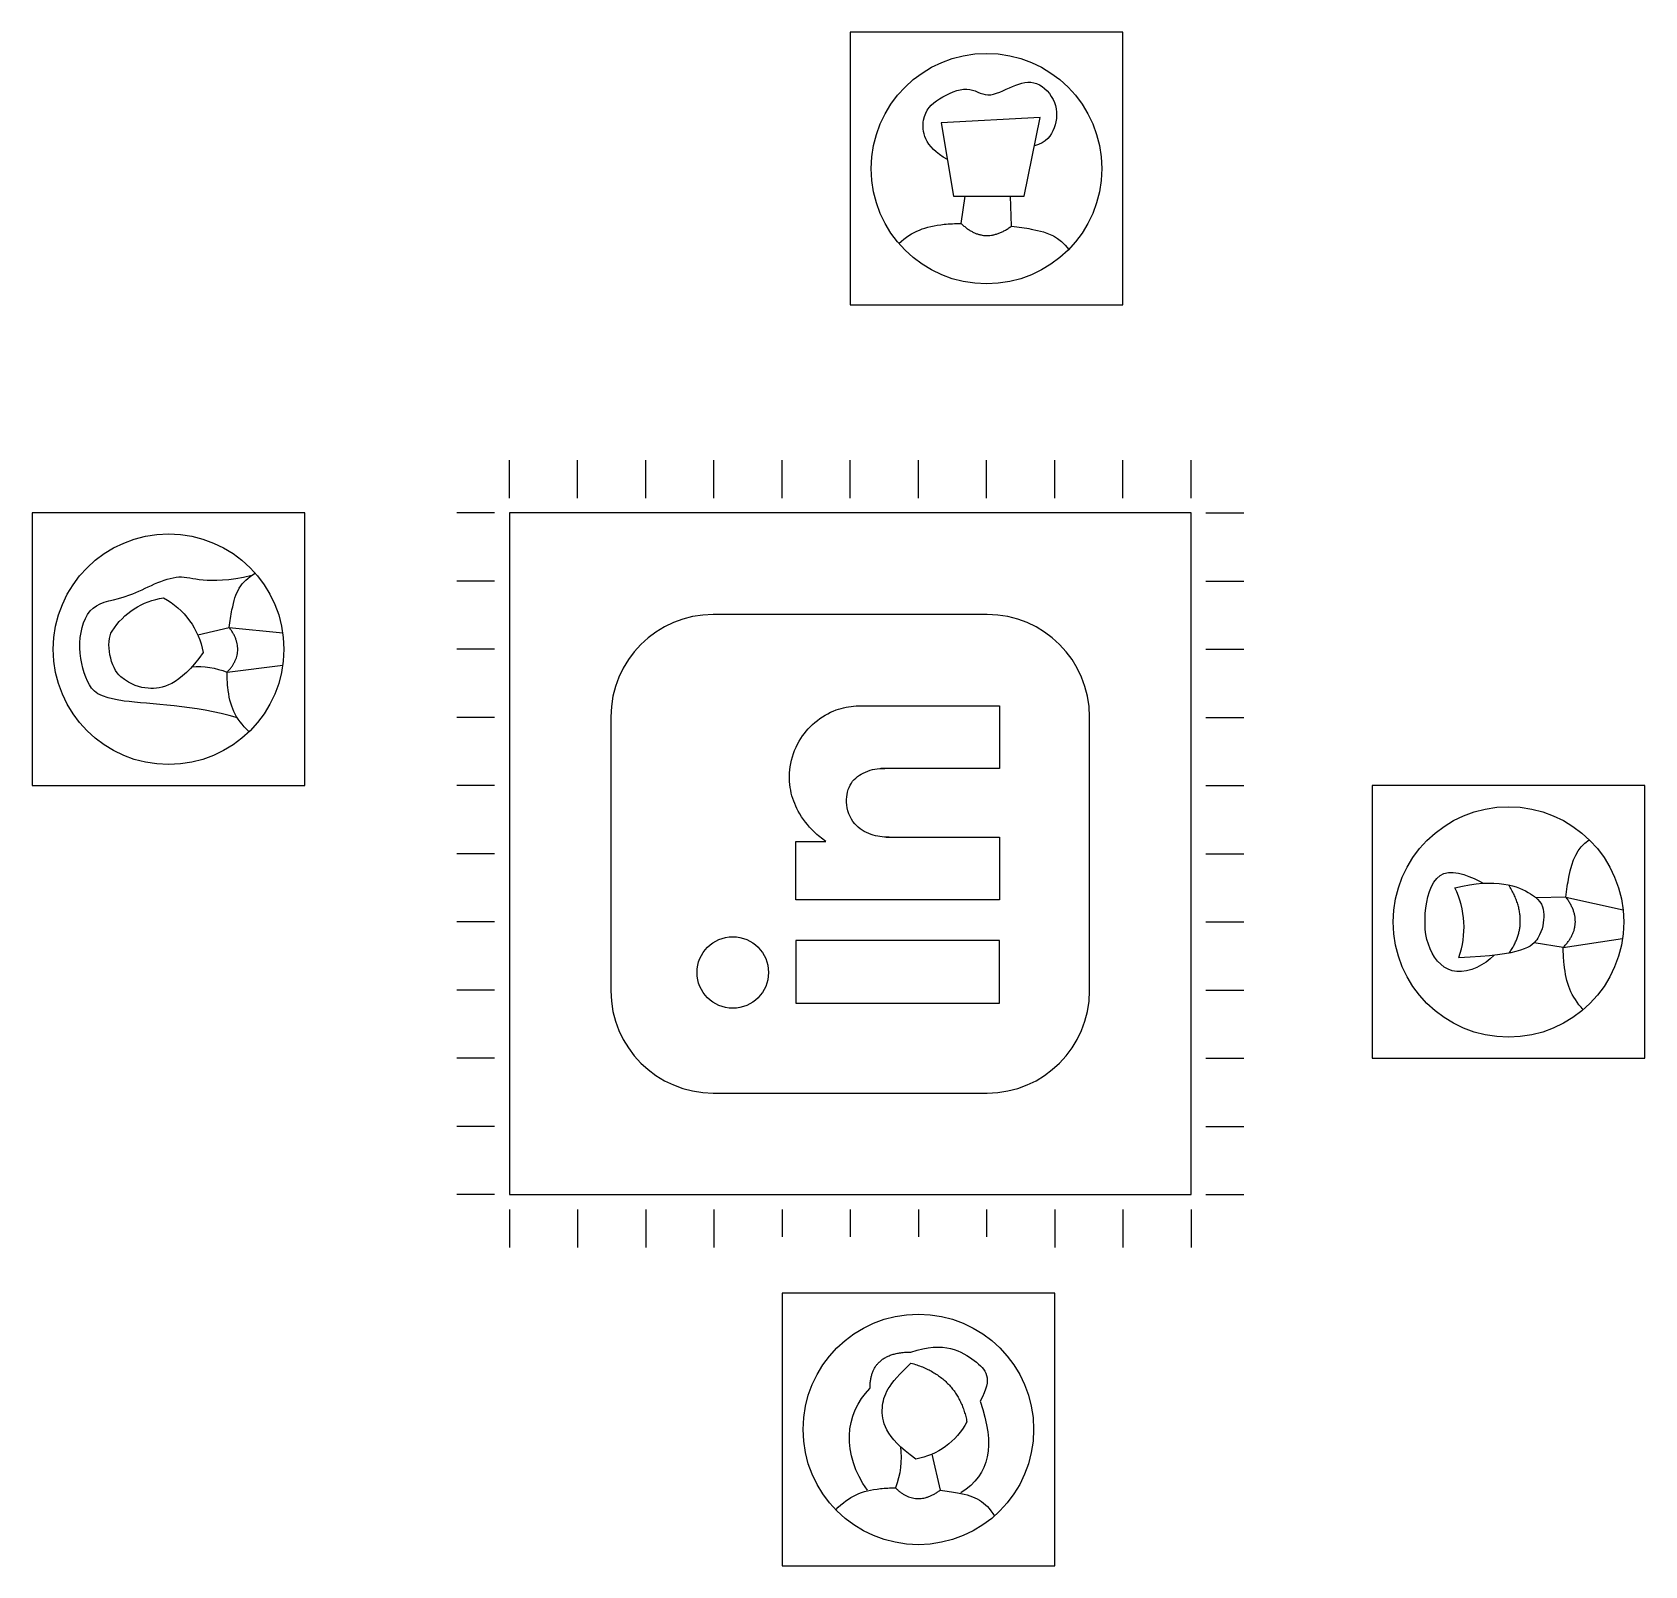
# Model space of a CAD drawing. Header units: centimetres. Extents: x 500 to 736, y 319 to 544.
import ezdxf

# ---------------------------------------------------------------- set-up
doc = ezdxf.new("R2010")
doc.units = ezdxf.units.CM
for name, color, linetype, true_color in [('Center-chip-color1', 132, 'Continuous', 0x00c8c5), ('Center-chip-color1-back', 132, 'Continuous', 0x00c8c5), ('Center-chip-pattern', 132, 'Continuous', 0x00c8c5), ('Center-chip-side-texture', 123, 'Continuous', 0x3fbfbf), ('Center-chip-side-texture-back', 123, 'Continuous', 0x3fbfbf), ('Satellite-chip-color2', 192, 'Continuous', 0x7d26cd), ('Satellite-chip-color2-back', 192, 'Continuous', 0x7d26cd), ('Satellite-chip-color2-pattern', 192, 'Continuous', 0x7d26cd), ('Satellite-chip-color3', 5, 'Continuous', 0x0000ff), ('Satellite-chip-color3-back', 5, 'Continuous', 0x0000ff), ('Satellite-chip-color3-pattern', 5, 'Continuous', 0x0000ff), ('Satellite-chip-color4', 96, 'Continuous', 0x007f00), ('Satellite-chip-color4-back', 96, 'Continuous', 0x007f00), ('Satellite-chip-color4-pattern', 96, 'Continuous', 0x007f00), ('Trace-start-lines', 121, 'Continuous', 0x8de4e2), ('Trace-start-lines-back', 121, 'Continuous', 0x8de4e2)]:
    doc.layers.add(name, color=color, linetype=linetype, true_color=true_color)

msp = doc.modelspace()

# ---------------------------------------------------------------- linework, layer by layer
at = {"layer": 'Center-chip-color1'}
for p, q in [((669.89, 473.17, 20), (569.89, 473.17, 20)), ((569.89, 473.17, 20), (569.89, 373.17, 20)), ((669.89, 473.17, 1), (669.89, 473.17, 19)), ((669.89, 373.17), (669.89, 473.17)), ((669.89, 373.17, 20), (669.89, 473.17, 20)), ((569.89, 373.17, 1), (569.89, 373.17, 19)), ((569.89, 373.17), (669.89, 373.17)), ((569.89, 373.17, 20), (669.89, 373.17, 20)), ((669.89, 373.17, 1), (669.89, 373.17, 19))]:
    msp.add_line(p, q, dxfattribs=at)
at = {"layer": 'Center-chip-color1-back'}
for p, q in [((569.89, 473.17, 1), (569.89, 473.17, 19)), ((569.89, 473.17), (569.89, 373.17)), ((669.89, 473.17), (569.89, 473.17))]:
    msp.add_line(p, q, dxfattribs=at)
at = {"layer": 'Center-chip-pattern'}
for p, q in [((640, 458.26, 20), (599.78, 458.26, 20)), ((620.75, 444.85, 20), (641.77, 444.85, 20)), ((641.77, 444.85, 20), (641.77, 435.69, 20)), ((584.78, 443.26, 20), (584.78, 403.08, 20)), ((655, 403.08, 20), (655, 443.26, 20)), ((641.77, 435.69, 20), (624.39, 435.69, 20)), ((611.93, 424.96, 20), (616.33, 424.96, 20)), ((611.93, 416.43, 20), (611.93, 424.96, 20)), ((625.18, 425.59, 20), (641.77, 425.59, 20)), ((641.77, 425.59, 20), (641.77, 416.43, 20)), ((641.77, 416.43, 20), (611.93, 416.43, 20)), ((611.93, 410.44, 20), (611.93, 401.27, 20)), ((641.77, 410.44, 20), (611.93, 410.44, 20)), ((641.77, 401.27, 20), (641.77, 410.44, 20)), ((611.93, 401.27, 20), (641.77, 401.27, 20)), ((599.78, 388.08, 20), (640, 388.08, 20))]:
    msp.add_line(p, q, dxfattribs=at)
msp.add_circle((602.66, 405.76, 20), 5.24, dxfattribs=at)
for centre, start, end in [((599.78, 443.26, 20), 90, 180), ((640, 443.26, 20), 360, 90), ((599.78, 403.08, 20), 180, 270), ((640, 403.08, 20), 270, 0)]:
    msp.add_arc(centre, 15, start, end, dxfattribs=at)
for points, knots in [([(616.33, 424.96, 20), (615.72, 425.39, 20), (614.15, 426.68, 20), (612.2, 429.17, 20), (610.96, 432.5, 20), (610.87, 436.14, 20), (612.15, 439.68, 20), (614.58, 442.61, 20), (617.57, 444.37, 20), (619.76, 444.8, 20), (620.75, 444.85, 20)], [-35.245838, -35.245838, -35.245838, -35.245838, -32.987421, -29.166374, -25.917826, -22.488463, -18.479057, -14.881781, -11.268497, -8.300519, -8.300519, -8.300519, -8.300519]), ([(625.6, 425.59, 20), (624.7, 425.57, 20), (622.85, 425.86, 20), (620.14, 427.46, 20), (619.08, 430.56, 20), (619.71, 433.67, 20), (622.13, 435.4, 20), (623.99, 435.73, 20), (624.95, 435.69, 20)], [0, 0, 0, 0, 2.689697, 5.540076, 8.943915, 11.810511, 14.424846, 17.31963, 17.31963, 17.31963, 17.31963])]:
    msp.add_open_spline(points, degree=3, knots=knots, dxfattribs=at)
at = {"layer": 'Center-chip-side-texture'}
for p, q in [((669.89, 463.17, 1), (669.89, 463.17, 19)), ((669.89, 453.17, 1), (669.89, 453.17, 19)), ((669.89, 443.17, 1), (669.89, 443.17, 19)), ((669.89, 433.17, 1), (669.89, 433.17, 19)), ((669.89, 423.17, 1), (669.89, 423.17, 19)), ((669.89, 413.17, 1), (669.89, 413.17, 19)), ((669.89, 403.17, 1), (669.89, 403.17, 19)), ((669.89, 393.17, 1), (669.89, 393.17, 19)), ((669.89, 383.17, 1), (669.89, 383.17, 19)), ((579.89, 373.17, 1), (579.89, 373.17, 19)), ((589.89, 373.17, 1), (589.89, 373.17, 19)), ((599.89, 373.17, 1), (599.89, 373.17, 19)), ((609.89, 373.17, 1), (609.89, 373.17, 19)), ((619.89, 373.17, 1), (619.89, 373.17, 19)), ((629.89, 373.17, 1), (629.89, 373.17, 19)), ((639.89, 373.17, 1), (639.89, 373.17, 19)), ((649.89, 373.17, 1), (649.89, 373.17, 19)), ((659.89, 373.17, 1), (659.89, 373.17, 19))]:
    msp.add_line(p, q, dxfattribs=at)
at = {"layer": 'Center-chip-side-texture-back'}
for p, q in [((579.89, 473.17, 1), (579.89, 473.17, 19)), ((589.89, 473.17, 1), (589.89, 473.17, 19)), ((599.89, 473.17, 1), (599.89, 473.17, 19)), ((609.89, 473.17, 1), (609.89, 473.17, 19)), ((619.89, 473.17, 1), (619.89, 473.17, 19)), ((629.89, 473.17, 1), (629.89, 473.17, 19)), ((639.89, 473.17, 1), (639.89, 473.17, 19)), ((649.89, 473.17, 1), (649.89, 473.17, 19)), ((659.89, 473.17, 1), (659.89, 473.17, 19)), ((569.89, 463.17, 1), (569.89, 463.17, 19)), ((569.89, 453.17, 1), (569.89, 453.17, 19)), ((569.89, 443.17, 1), (569.89, 443.17, 19)), ((569.89, 433.17, 1), (569.89, 433.17, 19)), ((569.89, 423.17, 1), (569.89, 423.17, 19)), ((569.89, 413.17, 1), (569.89, 413.17, 19)), ((569.89, 403.17, 1), (569.89, 403.17, 19)), ((569.89, 393.17, 1), (569.89, 393.17, 19)), ((569.89, 383.17, 1), (569.89, 383.17, 19))]:
    msp.add_line(p, q, dxfattribs=at)
at = {"layer": 'Satellite-chip-color2'}
for p, q in [((649.89, 358.74, 5), (609.89, 358.74, 5)), ((609.89, 358.74, 5), (609.89, 318.74, 5)), ((649.89, 318.74, 5), (649.89, 358.74, 5)), ((649.89, 318.74), (649.89, 358.74)), ((649.89, 358.74), (649.89, 358.74, 5)), ((609.89, 318.74, 5), (649.89, 318.74, 5)), ((609.89, 318.74), (649.89, 318.74)), ((609.89, 318.74), (609.89, 318.74, 5)), ((649.89, 318.74), (649.89, 318.74, 5))]:
    msp.add_line(p, q, dxfattribs=at)
at = {"layer": 'Satellite-chip-color2-back'}
for p, q in [((649.89, 358.74), (609.89, 358.74)), ((609.89, 358.74), (609.89, 318.74)), ((609.89, 358.74), (609.89, 358.74, 5))]:
    msp.add_line(p, q, dxfattribs=at)
at = {"layer": 'Satellite-chip-color2-pattern'}
msp.add_line((631.87, 335.11, 5), (633.08, 329.82, 5), dxfattribs=at)
msp.add_circle((629.89, 338.74, 5), 16.91, dxfattribs=at)
at = {"layer": 'Satellite-chip-color2-pattern', "extrusion": (0, 0, -1)}
for centre, radius, start, end in [((-627.6, 344.91, -5), 10.7, 208.3742, 259.7622), ((-615.14, 334.63, -5), 12.22, 172.5953, 201.3659)]:
    msp.add_arc(centre, radius, start, end, dxfattribs=at)
at = {"layer": 'Satellite-chip-color2-pattern'}
for points, degree in [([(628.79, 350.08, 5), (633.73, 351.79, 5), (638.89, 348.57, 5), (640.86, 346.38, 5), (638.97, 342.89, 5)], 3), ([(622.79, 344.74, 5), (622.79, 350.08, 5), (628.79, 350.08, 5)], 2), ([(629.5, 334.38, 5), (624.88, 337.69, 5), (624.07, 342.36, 5), (625.41, 345.25, 5), (628.79, 348.47, 5)], 3), ([(628.79, 348.47, 5), (635.75, 346.53, 5), (637.01, 339.82, 5)], 2), ([(622.42, 329.83, 5), (618.63, 335.04, 5), (619.04, 341.05, 5), (622.79, 344.74, 5)], 3), ([(638.97, 342.89, 5), (641.19, 336.22, 5), (640.41, 332.26, 5), (636.14, 329.41, 5)], 3), ([(626.52, 330.17, 5), (629.58, 327.19, 5), (633.08, 329.82, 5)], 2)]:
    msp.add_open_spline(points, degree=degree, dxfattribs=at)
for points, knots in [([(617.77, 326.94, 5), (619.8, 329, 5), (621.93, 329.95, 5), (625.75, 330.16, 5), (626.52, 330.17, 5)], [1.834839, 1.834839, 1.834839, 1.834839, 12.043074, 14.488432, 14.488432, 14.488432, 14.488432]), ([(633.08, 329.82, 5), (634.01, 329.71, 5), (637.91, 329.12, 5), (639.74, 328.23, 5), (641.04, 326.03, 5)], [21.137123, 21.137123, 21.137123, 21.137123, 24.086149, 34.34082, 34.34082, 34.34082, 34.34082])]:
    msp.add_open_spline(points, degree=3, knots=knots, dxfattribs=at)
at = {"layer": 'Satellite-chip-color3'}
for p, q in [((696.46, 433.17, 5), (696.46, 393.17, 5)), ((736.46, 433.17, 5), (696.46, 433.17, 5)), ((736.46, 433.17), (736.46, 433.17, 5)), ((736.46, 393.17), (736.46, 433.17)), ((736.46, 393.17, 5), (736.46, 433.17, 5)), ((696.46, 393.17), (696.46, 393.17, 5)), ((696.46, 393.17), (736.46, 393.17)), ((696.46, 393.17, 5), (736.46, 393.17, 5)), ((736.46, 393.17), (736.46, 393.17, 5))]:
    msp.add_line(p, q, dxfattribs=at)
at = {"layer": 'Satellite-chip-color3-back'}
for p, q in [((696.46, 433.17), (696.46, 433.17, 5)), ((696.46, 433.17), (696.46, 393.17)), ((736.46, 433.17), (696.46, 433.17))]:
    msp.add_line(p, q, dxfattribs=at)
at = {"layer": 'Satellite-chip-color3-pattern'}
for p, q in [((724.88, 416.83, 5), (720.52, 416.69, 5)), ((724.88, 416.83, 5), (733.27, 414.96, 5)), ((724.49, 409.43, 5), (720.22, 410.09, 5)), ((724.49, 409.43, 5), (733.19, 410.75, 5))]:
    msp.add_line(p, q, dxfattribs=at)
msp.add_circle((716.46, 413.17, 5), 16.91, dxfattribs=at)
msp.add_arc((696.58, 412.36, 5), 13.36, 340.6611, 25.9103, dxfattribs=at)
for points, knots in [([(724.88, 416.83, 5), (725.01, 417.88, 5), (725.61, 421.84, 5), (726.49, 423.91, 5), (728.3, 425.24, 5)], [21.137123, 21.137123, 21.137123, 21.137123, 24.086149, 33.029685, 33.029685, 33.029685, 33.029685]), ([(727.43, 400.3, 5), (725.63, 402.28, 5), (724.72, 404.63, 5), (724.51, 408.56, 5), (724.49, 409.43, 5)], [2.951074, 2.951074, 2.951074, 2.951074, 12.043074, 14.488432, 14.488432, 14.488432, 14.488432])]:
    msp.add_open_spline(points, degree=3, knots=knots, dxfattribs=at)
for points, degree in [([(714.32, 408.26, 5), (713.02, 406.89, 5), (708.4, 404.6, 5), (704.36, 408.91, 5), (703.91, 415.13, 5), (706.09, 421.98, 5), (711.17, 419.75, 5), (712.73, 418.85, 5)], 3), ([(708.6, 418.19, 5), (714.71, 419.71, 5), (721.21, 417.1, 5), (721.79, 414.41, 5), (721.4, 410.87, 5), (718.61, 408.23, 5), (709.19, 407.93, 5)], 3), ([(716.55, 408.59, 5), (719.88, 413.19, 5), (716.5, 418.6, 5)], 2), ([(724.49, 409.43, 5), (727.85, 412.88, 5), (724.88, 416.83, 5)], 2)]:
    msp.add_open_spline(points, degree=degree, dxfattribs=at)
at = {"layer": 'Satellite-chip-color4'}
for p, q in [((619.89, 543.67, 5), (619.89, 503.67, 5)), ((659.89, 543.67, 5), (619.89, 543.67, 5)), ((659.89, 543.67), (659.89, 543.67, 5)), ((659.89, 503.67, 5), (659.89, 543.67, 5)), ((659.89, 503.67), (659.89, 543.67)), ((619.89, 503.67), (619.89, 503.67, 5)), ((619.89, 503.67, 5), (659.89, 503.67, 5)), ((619.89, 503.67), (659.89, 503.67)), ((659.89, 503.67), (659.89, 503.67, 5)), ((539.89, 473.17, 5), (499.89, 473.17, 5)), ((499.89, 473.17, 5), (499.89, 433.17, 5)), ((539.89, 433.17), (539.89, 473.17)), ((539.89, 433.17, 5), (539.89, 473.17, 5)), ((539.89, 473.17), (539.89, 473.17, 5)), ((499.89, 433.17), (539.89, 433.17)), ((499.89, 433.17, 5), (539.89, 433.17, 5)), ((499.89, 433.17), (499.89, 433.17, 5)), ((539.89, 433.17), (539.89, 433.17, 5))]:
    msp.add_line(p, q, dxfattribs=at)
at = {"layer": 'Satellite-chip-color4-back'}
for p, q in [((619.89, 543.67), (619.89, 543.67, 5)), ((619.89, 543.67), (619.89, 503.67)), ((659.89, 543.67), (619.89, 543.67)), ((539.89, 473.17), (499.89, 473.17)), ((499.89, 473.17), (499.89, 433.17)), ((499.89, 473.17), (499.89, 473.17, 5))]:
    msp.add_line(p, q, dxfattribs=at)
at = {"layer": 'Satellite-chip-color4-pattern'}
for p, q in [((647.74, 531.17, 5), (633.22, 530.37, 5)), ((633.22, 530.37, 5), (635.06, 519.61, 5)), ((645.43, 519.61, 5), (647.74, 531.17, 5)), ((635.06, 519.61, 5), (645.43, 519.61, 5)), ((636.15, 515.64, 5), (636.76, 519.61, 5)), ((643.55, 515.24, 5), (643.41, 519.61, 5)), ((524.16, 455.29, 5), (528.8, 456.36, 5)), ((528.8, 456.36, 5), (536.63, 455.56, 5)), ((528.46, 449.8, 5), (536.64, 450.83, 5))]:
    msp.add_line(p, q, dxfattribs=at)
for centre in [(639.89, 523.67, 5), (519.89, 453.17, 5)]:
    msp.add_circle(centre, 16.91, dxfattribs=at)
at = {"layer": 'Satellite-chip-color4-pattern', "extrusion": (0, 0, -1)}
for centre, radius, start, end in [((-520.76, 449.95, -5), 10.89, 32.774, 81.483), ((-513.71, 450.65, -5), 11.44, 118.3742, 169.7622), ((-524.21, 439.32, -5), 11.31, 85.3913, 112.0495)]:
    msp.add_arc(centre, radius, start, end, dxfattribs=at)
at = {"layer": 'Satellite-chip-color4-pattern'}
for points, degree in [([(634.14, 524.99, 5), (630.68, 526.94, 5), (630.09, 531.5, 5), (632.61, 533.95, 5), (637.38, 536.1, 5), (639.85, 533.71, 5), (643.77, 535.96, 5), (647.29, 536.86, 5), (650.42, 533.47, 5), (650.13, 529.5, 5), (648.66, 527.47, 5), (646.91, 527.01, 5)], 3), ([(636.15, 515.64, 5), (639.6, 512.28, 5), (643.55, 515.24, 5)], 2), ([(529.98, 443.11, 5), (523.69, 445.01, 5), (510.53, 445.15, 5), (507.77, 447.91, 5), (506.34, 454.15, 5), (508.2, 460.2, 5), (513.76, 460.35, 5), (521.97, 465.33, 5), (525.13, 462.45, 5), (532.12, 464.02, 5)], 3), ([(512.87, 449.14, 5), (511.35, 450.34, 5), (510.59, 454.26, 5), (511.6, 455.84, 5)], 3), ([(528.46, 449.8, 5), (531.43, 452.86, 5), (528.8, 456.36, 5)], 2)]:
    msp.add_open_spline(points, degree=degree, dxfattribs=at)
for points, knots in [([(627.02, 512.7, 5), (629.01, 514.49, 5), (631.35, 515.41, 5), (635.28, 515.62, 5), (636.15, 515.64, 5)], [2.951074, 2.951074, 2.951074, 2.951074, 12.043074, 14.488432, 14.488432, 14.488432, 14.488432]), ([(643.55, 515.24, 5), (644.6, 515.12, 5), (648.56, 514.52, 5), (650.63, 513.64, 5), (651.96, 511.83, 5)], [21.137123, 21.137123, 21.137123, 21.137123, 24.086149, 33.029685, 33.029685, 33.029685, 33.029685]), ([(528.8, 456.36, 5), (528.91, 457.29, 5), (529.51, 461.19, 5), (530.4, 463.02, 5), (532.6, 464.32, 5)], [21.137123, 21.137123, 21.137123, 21.137123, 24.086149, 34.34082, 34.34082, 34.34082, 34.34082]), ([(524.97, 452.69, 5), (521.43, 447.75, 5), (517.29, 447.03, 5), (514.46, 447.89, 5), (512.87, 449.14, 5)], [0, 0, 0, 0, 10.577792, 17.530928, 17.530928, 17.530928, 17.530928]), ([(531.69, 441.05, 5), (529.63, 443.08, 5), (528.68, 445.21, 5), (528.47, 449.03, 5), (528.46, 449.8, 5)], [1.834839, 1.834839, 1.834839, 1.834839, 12.043074, 14.488432, 14.488432, 14.488432, 14.488432])]:
    msp.add_open_spline(points, degree=3, knots=knots, dxfattribs=at)
at = {"layer": 'Trace-start-lines'}
for p, q in [((669.89, 475.35), (669.89, 480.9)), ((672.07, 473.17), (677.62, 473.17)), ((672.07, 463.17), (677.62, 463.17)), ((672.07, 453.17), (677.62, 453.17)), ((672.07, 443.17), (677.62, 443.17)), ((672.07, 433.17), (677.62, 433.17)), ((672.07, 423.17), (677.62, 423.17)), ((672.07, 413.17), (677.62, 413.17)), ((672.07, 403.17), (677.62, 403.17)), ((672.07, 393.17), (677.62, 393.17)), ((672.07, 383.17), (677.62, 383.17)), ((567.71, 373.17), (562.16, 373.17)), ((672.07, 373.17), (677.62, 373.17)), ((569.89, 370.99), (569.89, 365.44)), ((579.89, 370.99), (579.89, 365.44)), ((589.89, 370.99), (589.89, 365.44)), ((599.89, 370.99), (599.89, 365.44)), ((609.89, 370.99), (609.89, 366.99)), ((619.89, 370.99), (619.89, 366.99)), ((629.89, 370.99), (629.89, 366.99)), ((639.89, 370.99), (639.89, 366.99)), ((649.89, 370.99), (649.89, 365.44)), ((659.89, 370.99), (659.89, 365.44)), ((669.89, 370.99), (669.89, 365.44))]:
    msp.add_line(p, q, dxfattribs=at)
at = {"layer": 'Trace-start-lines-back'}
for p, q in [((569.89, 475.35), (569.89, 480.9)), ((579.89, 475.35), (579.89, 480.9)), ((589.89, 475.35), (589.89, 480.9)), ((599.89, 475.35), (599.89, 480.9)), ((609.89, 475.35), (609.89, 480.9)), ((619.89, 475.35), (619.89, 480.9)), ((629.89, 475.35), (629.89, 480.9)), ((639.89, 475.35), (639.89, 480.9)), ((649.89, 475.35), (649.89, 480.9)), ((659.89, 475.35), (659.89, 480.9)), ((567.71, 473.17), (562.16, 473.17)), ((567.71, 463.17), (562.16, 463.17)), ((567.71, 453.17), (562.16, 453.17)), ((567.71, 443.17), (562.16, 443.17)), ((567.71, 433.17), (562.16, 433.17)), ((567.71, 423.17), (562.16, 423.17)), ((567.71, 413.17), (562.16, 413.17)), ((567.71, 403.17), (562.16, 403.17)), ((567.71, 393.17), (562.16, 393.17)), ((567.71, 383.17), (562.16, 383.17))]:
    msp.add_line(p, q, dxfattribs=at)

doc.saveas('drawing.dxf')
